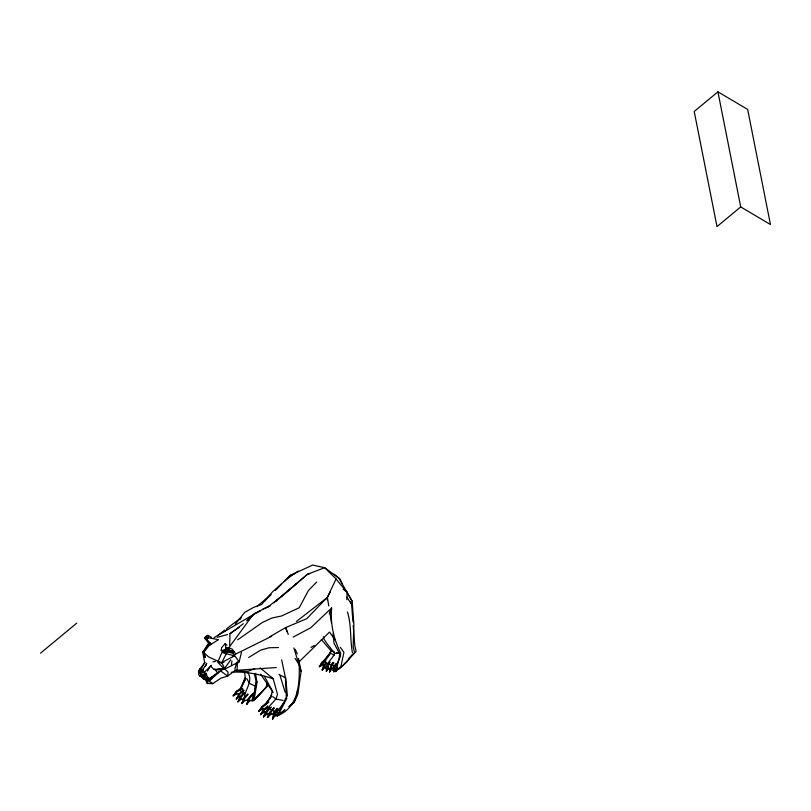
<?xml version="1.0" encoding="UTF-8"?>
<svg xmlns="http://www.w3.org/2000/svg" width="811" height="811" viewBox="0 0 811 811"><rect width="100%" height="100%" fill="white"/><g stroke="black" fill="none" stroke-linecap="round" stroke-linejoin="round"><path stroke-width="1.22" d="M327.218 668.436L329.773 668.507L328.8 668.264L326.397 671.285L327.117 666.338L329.013 662.628M229.685 645.191L229.969 633.837L243.29 623.74M335.541 663.935L334.162 666.541L333.879 671.832L335.724 668.558L337.356 667.635M254.725 668.71L247.984 671.315L236.984 671.062L237.38 661.756M346.855 599.724L347.209 592.212L343.144 589.192M236.295 664.209L239.154 661.756L232.99 653.321L233.132 651.02L224.88 649.591M297.505 689.776L297.191 694.672L293.562 702.884L288.696 706.776M299.137 664.067L299.289 661.624L329.55 632.063L335.298 640.173M327.198 599.826L327.36 597.322L336.089 578.963L324.674 567.69L312.61 565.085L290.277 575.394L284.093 581.517M244.212 699.214C244.04 689.989 253.985 681.625 247.72 672.451M229.199 650.939L229.452 648.131L225.985 647.827L225.154 643.599L221.585 647.766L221.18 650.402L226.695 652.916L221.616 662.942L219.517 662.567M231.49 664.635L231.926 660.985M333.017 633.908L334.061 643.346L339.708 653.778L339.272 657.315L335.886 671.599L327.147 667.635M277.038 715.231L277.818 708.946L276.733 708.672L273.783 713.781L272.537 719.164L275.041 715.86L277.038 715.231L273.773 715.444L272.537 719.164L276.733 708.672M298.489 658.522L301.094 671.376L297.89 694.094L294.261 702.316L289.527 706.107M270.59 714.663L267.397 717.553L269.495 714.075L273.195 714.349L273.672 711.886M204.94 662.78L199.658 669.166L198.746 671.64L200.51 674.073L203.936 674.701L204.463 672.015L211.529 665.324M330.635 666.612L329.53 671.954L331.922 668.639L333.676 667.95L330.624 668.284L329.53 671.954L332.692 662.475L333.96 662.759L331.385 666.814L330.635 666.612L332.692 662.475M244.131 700.349L252.545 700.785L256.884 681.199M267.285 682.609L266.19 687.11L259.55 694.551L252.545 700.785M267.539 683.318L266.718 686.704L254.046 700.136L256.955 682.882L255.536 673.353M267.954 683.876L267.417 686.126L253.275 700.775L255.992 681.118L254.512 674.042M241.445 652.51L239.154 661.756L224.941 669.034L217.47 669.227M330.706 668.963L326.052 668.903L327.492 663.682L334.02 655.217L334.659 653.362L327.137 643.802L323.903 638.936L323.376 636.787M335.663 664.28L333.879 671.832L334.162 666.541L334.994 666.703L337.031 663.266M254.096 693.05L248.977 699.082L246.909 704.181L248.267 698.829L254.096 693.05L251.927 700.42L248.257 700.491L246.909 704.181L249.504 700.917M236.731 662.861L234.987 668.517L235.149 670.555L227.658 676.09L220.967 678.138L212.837 683.612L207.302 683.47L205.274 679.162M329.104 662.911L326.397 671.285L327.117 666.338L327.958 666.53L330.158 662.009M222.721 652.733L227.668 651.943L229.625 647.715M247.568 694.003L243.695 698.393L241.83 703.583L244.841 700.562L247.598 700.136M266.15 712.18L267.569 708.256L275.963 699.031L277.504 694.429L273.195 678.797L260.149 667.767M223.512 650.706L221.18 650.402L225.103 650.199L225.985 647.827L228.398 650.158M325.86 662.749L324.015 665.162L322.149 670.058L324.988 667.443L326.691 667.473L324.035 666.743L322.149 670.058L325.992 662.851M220.724 670.981L227.658 676.09L228.114 672.207L224.018 668.355L210.161 678.989L208.914 678.868L204.463 672.015L201.919 669.693L199.658 669.166L198.705 671.62L200.287 673.16M269.485 712.463L267.397 717.553L273.753 707.851L274.382 708.185L270.124 712.798L269.485 712.463L273.753 707.851M329.256 613.836L331.658 607.976L310.816 627.704L293.187 637.091M240.005 690.06L245.145 677.611M321.278 639.504L330.959 650.706L329.661 653.808L320.588 664.665L324.481 661.675M351.984 654.974L346.865 661.958L338.846 669.055L336.17 666.46L340.285 656.657L340.721 653.119C333.716 638.997 330.168 623.994 331.658 607.976M260.392 610.936L252.981 614.829L228.905 647.634L222.508 651L217.723 662.212L224.221 668.953L230.76 659.799M265.714 711.906L263.423 716.904L266.778 714.136L269.333 713.761L265.724 713.508L263.423 716.904L270.093 707.608L265.714 711.906L266.322 712.261L271.452 707.03M222.508 651L227.273 650.929L228.905 647.634M239.944 689.634L245.439 678.574L244.547 672.441M275.142 714.582L277.22 715.971L286.303 697.125L285.452 677.793L281.66 659.901M248.227 694.307L244.354 698.697L241.83 703.583L243.685 700.025L244.841 700.562M330.31 591.817L327.441 597.362L296.471 621.429M210.586 680.328L200.023 676.242L203.399 669.724M205.092 666.47L206.785 663.216M286.932 698.099L277.991 715.332L284.803 709.889M245.824 678.817L239.884 690.171L244.557 694.642M204.605 662.496L198.442 674.174L200.023 676.242M267.823 705.894L263.301 709.899L260.605 714.684L264.264 712.19L265.988 711.896M203.754 677.327L206.187 673.191M207.403 671.123L210.444 665.953L213.942 669.46L218.727 669.937M203.267 670.667L200.864 674.64L210.302 679.212L215.696 674.864L208.234 680.551L206.42 679.476M323.254 664.817L319.301 666.784L322.17 662.07L325.302 660.336M239.894 619.645L241.141 617.607M266.89 703.502L268.208 701.393L268.846 702.204M244.973 692.756L240.857 697.207L237.958 701.85L241.313 699.082L243.239 698.96M265.805 704.181L271.827 694.591M204.494 676.688L206.45 673.647M277.818 708.946L274.513 714.025L273.783 713.781M204.037 655.764L203.105 651.568L209.248 642.353M204.554 655.44L203.216 652.064L209.431 642.707M238.779 695.848L236.285 699.153L238.769 694.257L244.06 690.303L239.346 694.632L236.285 699.153L239.782 696.517L241.698 696.436M262.693 709.017L261.872 708.236L258.75 711.186L268.208 701.393L261.831 706.675L258.75 711.186L262.693 709.017L265.542 708.936L263.088 708.469M265.866 703.877L270.925 696.73L272.303 690.759L264.477 676.435M232.95 656.748L234.399 654.71L271.685 636.27M323.011 662.729L324.461 661.847L330.675 653.149M267.458 707.101L263.839 710.304L260.605 714.684L263.322 711.48L266.86 711.744M323.001 662.212L330.878 651.699M265.258 704.668L271.117 696.913M295.072 658.39L299.208 664.696C299.654 684.19 298.57 706.857 277.96 715.626L276.774 711.987L283.951 702.711M207.748 635.307L206.156 637.314L218.534 639.686L210.931 644.339L206.663 639.301L207.951 637.162L207.748 635.307L211.438 637.375M235.322 624.135L244.729 612.356L253.752 607.317L261.76 604.337L272.445 591.918L287.824 578.344L298.124 571.015M204.757 662.942L202.943 653.473L210.404 643.843L204.777 637.639L205.801 636.392M211.407 678.625L212.857 676.861M252.606 693.861L248.267 698.829L248.977 699.082M319.301 666.784L325.454 660.529M206.389 664.675L200.631 672.035L200.51 674.073L201.746 675.391M237.136 693.79L236.346 692.989L233.152 695.879L236.305 691.428L242.742 688.569L236.761 691.895L233.152 695.879L237.136 693.79L239.336 694.003M244.364 692.401L240.249 696.852L237.958 701.85L240.259 698.464L241.313 699.082M205.791 637.233L207.251 635.712L204.98 638.521L210.252 645.363M326.813 663.226L324.562 665.567L324.015 665.162M316.726 582.014L308.423 590.52L299.229 607.753L281.478 616.005L271.878 618.033L262.115 622.635L237.714 639.788M335.886 671.599L340.123 667.281M348.598 658.623L354.529 652.561L353.16 646.6L353.89 624.805L352.156 601.215L338.957 578.314L324.674 567.69L307.42 574.3L275.781 601.275M264.731 600.971L270.874 594.787M275.274 590.367L281.417 584.184L275.264 590.256M284.935 580.646L290.196 575.344L294.91 573.559M270.844 594.625L256.803 606.648M218.392 672.623L209.116 681.037L206.47 680.662M247.659 619.847L254.482 613.501L268.309 606.658L284.438 594.068L307.42 574.3L309.711 573.651M246.534 620.851L252.748 615.103M243.482 689.918L238.769 694.257L239.346 694.632M244.871 692.695L240.249 696.852L240.857 697.207M273.936 602.755L296.765 583.322M40.55 653.139L76.771 623.122M717.928 91.836L694.216 111.482L717.005 226.573L740.717 206.927L717.928 91.836L747.661 109.414L770.45 224.505L740.717 206.927M323.194 662.425L325.029 660.955M277.22 715.971L284.793 709.899M223.045 668.943L208.914 678.868L203.257 678.726L208.914 678.868L212.695 676.638M210.231 678.462L207.069 681.027L205.73 679.476M217.794 635.439L224.779 630.127M226.776 628.606L240.755 617.972M267.914 702.914L262.298 707.131L261.831 706.675M241.84 687.677L236.305 691.428L236.761 691.895M229.837 633.624L239.275 627.308M248.703 657.468L260.747 650.108L269.07 647.756L278.487 647.553M223.826 631.576L227.039 629.64M214.094 637.608L252.981 614.829M325.88 660.995L322.798 662.8L322.17 662.07M310.958 647.421L314.242 645.526M218.554 661.999L221.707 662.567L234.47 655.835L223.897 653.048M266.748 607.591L269.921 605.918M269.87 636.726L285.502 627.663L306.761 618.661L327.36 597.322L328.749 605.898M262.835 609.162L270.053 605.705M217.206 637.365L227.658 634.476M223.927 662.303L221.616 662.942L208.62 656.93L203.216 652.064M212.958 661.857L215.402 661.431M205.436 679.506L207.829 679.152M209.076 683.207L207.302 683.47L206.237 679.709M235.889 670.352L276.318 667.544M203.936 674.701L206.724 674.549M213.942 669.46L224.221 668.953M338.299 653.22L334.659 653.362L332.642 650.878M231.267 672.278C245.51 671.244 259.733 674.367 273.195 678.797L271.32 677.327M204.463 672.015L200.631 672.035L199.658 669.166M204.311 679.02L210.161 678.989M210.302 679.212L204.453 679.243L200.672 676.374L202.578 676.526M204.777 637.639L208.305 637.892M269.495 714.075L273.195 714.349M327.086 668.031L328.8 668.264M225.103 650.199L228.175 650.757M208.224 637.314L206.024 636.909L207.738 638.5M210.921 683.257L212.837 683.612L209.116 681.037M283.029 700.4L275.963 699.031L272.678 696.558M334.02 668.213L335.724 668.558M267.012 713.416L277.96 715.626M227.273 650.929L232.341 652.095L230.963 650.31M227.668 651.943L232.99 653.321M330.624 668.284L331.922 668.639M235.149 670.555L236.984 671.062M336.17 666.46L327.492 663.682L324.461 661.847M273.773 715.444L275.041 715.86M330.959 650.706L334.244 651.862M336.423 652.622L339.708 653.778M229.452 648.131L232.108 649.074L234.075 651.537M267.569 708.256L276.774 711.987M321.683 665.162L323.873 666.145M243.695 698.393L244.354 698.697M255.749 686.42L249.453 683.359L246.879 678.716M278.852 674.367L285.452 677.793M265.724 713.508L266.778 714.136M331.517 653.666L334.02 655.217M324.035 666.743L324.988 667.443M263.301 709.899L263.839 710.304M263.322 711.48L264.264 712.19M334.051 574.178L339.971 578.882L342.303 583.95M225.154 643.599L226.938 645.181M233.132 651.02L235.768 653.747M336.089 578.963L346.692 591.969L352.156 601.215M340.326 647.279L343.915 652.348L340.65 667.848L356.13 651.426L354.762 645.465L353.231 625.504M214.834 669.065L217.216 672.471M260.584 674.164L273.165 692.462M346.885 597.109L351.609 604.286L352.947 621.753M323.538 665.081L326.052 668.903M350.423 602.066L351.609 604.286M209.927 642.454L210.931 644.339M221.707 662.567L224.941 669.034M203.105 651.568L205.477 657.174M287.55 632.215L285.502 627.663L288.28 634.415M295.224 649.317L297.272 653.869M293.846 647.918L301.094 671.376M280.099 675.715L285.137 692.209M352.45 652.774C349.886 639.321 351.639 625.271 347.443 611.96M204.443 654.953L204.899 657.326M329.732 612.031L331.506 623.061M285.654 677.611L287.439 696.173"/></g></svg>
